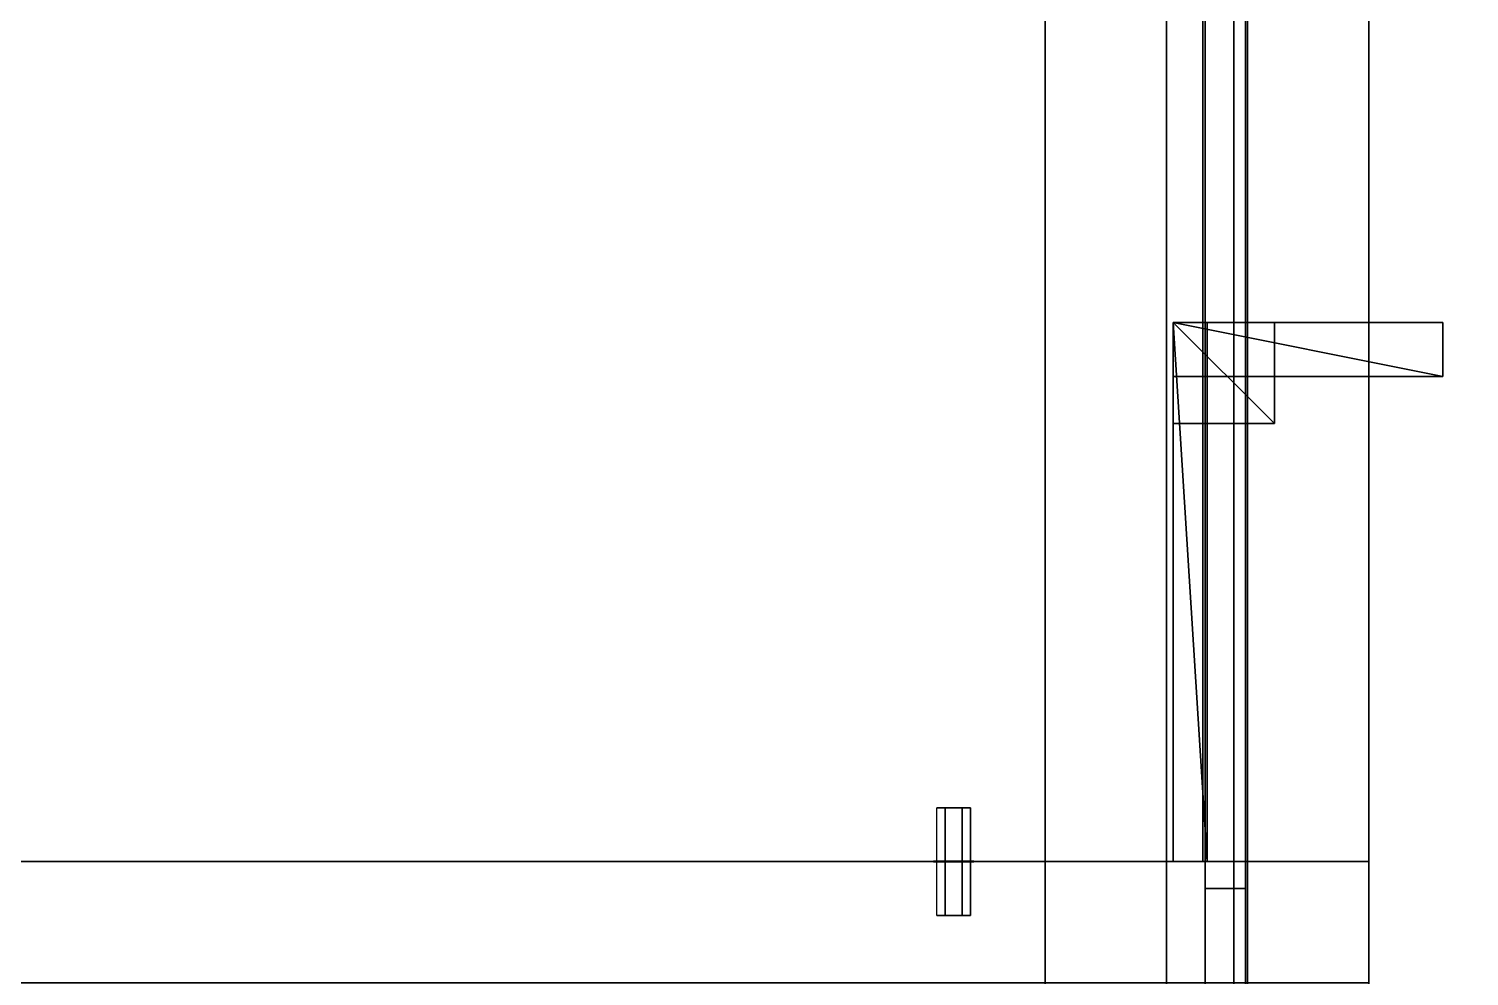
# Model space of a CAD drawing. Extents: x 0 to 4068, y -4475 to 0.
# Drawn here: x 1954.2 to 2167.9, y -2391.5 to -2250.9 of the extents above; entities that cross this region are included whole.
import ezdxf

# ---------------------------------------------------------------- set-up
doc = ezdxf.new("R2010")
doc.units = 0
for name, color, linetype in [('LAYER0', 7, 'CONTINUOUS'), ('LAYER413', 7, 'CONTINUOUS'), ('LAYER448', 2, 'CONTINUOUS'), ('LAYER449', 7, 'CONTINUOUS'), ('LAYER450', 253, 'CONTINUOUS'), ('LAYER451', 253, 'CONTINUOUS'), ('LAYER452', 253, 'CONTINUOUS'), ('LAYER453', 253, 'CONTINUOUS'), ('LAYER454', 253, 'CONTINUOUS'), ('LAYER455', 253, 'CONTINUOUS'), ('LAYER456', 7, 'CONTINUOUS'), ('LAYER466', 7, 'CONTINUOUS'), ('LAYER467', 7, 'CONTINUOUS'), ('LAYER469', 7, 'CONTINUOUS'), ('LAYER475', 7, 'CONTINUOUS'), ('LAYER479', 254, 'CONTINUOUS'), ('LAYER748', 7, 'CONTINUOUS'), ('LAYER757', 7, 'CONTINUOUS'), ('LAYER758', 7, 'CONTINUOUS'), ('LAYER759', 7, 'CONTINUOUS'), ('LAYER778', 45, 'CONTINUOUS'), ('LAYER779', 45, 'CONTINUOUS'), ('LAYER780', 45, 'CONTINUOUS'), ('LAYER821', 19, 'CONTINUOUS'), ('LAYER823', 19, 'CONTINUOUS')]:
    doc.layers.add(name, color=color, linetype=linetype)

msp = doc.modelspace()

# ---------------------------------------------------------------- linework, layer by layer
at = {"layer": 'LAYER0', "invisible_edges": 1}
for points in [[(4068, 0), (0, -4475), (0, 0), (4068, 0)], [(4068, -4475, 5), (0, 0, 5), (0, -4475, 5), (4068, -4475, 5)], [(0, 0, 5), (4068, -4475, 5), (4068, 0, 5), (0, 0, 5)], [(0, -4475), (4068, 0), (4068, -4475), (0, -4475)]]:
    msp.add_3dface(points, dxfattribs=at)
at = {"layer": 'LAYER413'}
for points, invisible_edges in [([(2303, 0, 5), (2153, -2886, 5), (2153, -150, 5), (2303, 0, 5)], 1), ([(2153, -2886, 5), (2303, 0, 5), (2303, -2754, 5), (2153, -2886, 5)], 1), ([(2153, -150, 2415), (2303, -2754, 2415), (2303, 0, 2415), (2153, -150, 2415)], 1), ([(2153, -150, 5), (2153, -2300.5, 722.5), (2153, -2240.5, 722.5), (2153, -150, 5)], 5), ([(2153, -2886, 5), (2153, -2300.5, 722.5), (2153, -150, 5), (2153, -2886, 5)], 3), ([(2153, -1694.5, 2150.5), (2153, -2886, 2415), (2153, -150, 2415), (2153, -1694.5, 2150.5)], 5), ([(2303, -2754, 2415), (2153, -150, 2415), (2153, -2886, 2415), (2303, -2754, 2415)], 1), ([(2153, -2300.5, 802.5), (2153, -1694.5, 2150.5), (2153, -2240.5, 802.5), (2153, -2300.5, 802.5)], 3), ([(2153, -2641.5, 1111.5), (2153, -1694.5, 2150.5), (2153, -2300.5, 802.5), (2153, -2641.5, 1111.5)], 7), ([(2153, -2641.5, 1191.5), (2153, -1694.5, 2150.5), (2153, -2641.5, 1111.5), (2153, -2641.5, 1191.5)], 3), ([(2153, -2641.5, 1707.5), (2153, -1694.5, 2150.5), (2153, -2641.5, 1191.5), (2153, -2641.5, 1707.5)], 7), ([(2153, -2641.5, 1787.5), (2153, -1694.5, 2150.5), (2153, -2641.5, 1707.5), (2153, -2641.5, 1787.5)], 3), ([(2153, -2701.5, 1787.5), (2153, -1694.5, 2150.5), (2153, -2641.5, 1787.5), (2153, -2701.5, 1787.5)], 3), ([(2153, -2701.5, 1787.5), (2153, -2886, 2415), (2153, -1694.5, 2150.5), (2153, -2701.5, 1787.5)], 7), ([(2153, -2300.5, 722.5), (2153, -2641.5, 1111.5), (2153, -2300.5, 802.5), (2153, -2300.5, 722.5)], 3), ([(2153, -2300.5, 722.5), (2153, -2701.5, 1111.5), (2153, -2641.5, 1111.5), (2153, -2300.5, 722.5)], 5), ([(2153, -2300.5, 722.5), (2153, -2886, 5), (2153, -2701.5, 1111.5), (2153, -2300.5, 722.5)], 7)]:
    msp.add_3dface(points, dxfattribs=dict(at, invisible_edges=invisible_edges))
at = {"layer": 'LAYER448'}
for points in [[(2124, -2374.5, 832), (2129, -2374.5, 832), (2124, -2294.5, 832), (2124, -2374.5, 832)], [(2124, -2294.5, 832), (2129, -2374.5, 832), (2129, -2294.5, 832), (2124, -2294.5, 832)], [(2124, -2294.5, 832), (2129, -2294.5, 832), (2124, -2294.5, 809), (2124, -2294.5, 832)], [(2124, -2294.5, 809), (2129, -2294.5, 832), (2129, -2294.5, 809), (2124, -2294.5, 809)], [(2124, -2374.5, 832), (2124, -2294.5, 832), (2124, -2374.5, 809), (2124, -2374.5, 832)], [(2124, -2374.5, 809), (2124, -2294.5, 832), (2124, -2294.5, 809), (2124, -2374.5, 809)], [(2124, -2374.5, 809), (2124, -2294.5, 809), (2129, -2374.5, 809), (2124, -2374.5, 809)], [(2129, -2374.5, 809), (2124, -2294.5, 809), (2129, -2294.5, 809), (2129, -2374.5, 809)], [(2129, -2374.5, 809), (2129, -2294.5, 809), (2129, -2374.5, 832), (2129, -2374.5, 809)], [(2129, -2374.5, 832), (2129, -2294.5, 809), (2129, -2294.5, 832), (2129, -2374.5, 832)], [(2124, -2374.5, 809), (2129, -2374.5, 809), (2124, -2374.5, 832), (2124, -2374.5, 809)], [(2124, -2374.5, 832), (2129, -2374.5, 809), (2129, -2374.5, 832), (2124, -2374.5, 832)]]:
    msp.add_3dface(points, dxfattribs=at)
at = {"layer": 'LAYER449', "invisible_edges": 1}
for points in [[(2124, -2294.5, 809), (2124, -2374.5, 832), (2124, -2294.5, 832), (2124, -2294.5, 809)], [(2124, -2374.5, 832), (2124, -2294.5, 809), (2124, -2374.5, 809), (2124, -2374.5, 832)], [(2129, -2294.5, 832), (2124, -2374.5, 832), (2129, -2374.5, 832), (2129, -2294.5, 832)], [(2124, -2374.5, 832), (2129, -2294.5, 832), (2124, -2294.5, 832), (2124, -2374.5, 832)], [(2124, -2294.5, 809), (2129, -2374.5, 809), (2124, -2374.5, 809), (2124, -2294.5, 809)], [(2129, -2374.5, 809), (2124, -2294.5, 809), (2129, -2294.5, 809), (2129, -2374.5, 809)], [(2129, -2294.5, 832), (2124, -2294.5, 809), (2124, -2294.5, 832), (2129, -2294.5, 832)], [(2124, -2294.5, 809), (2129, -2294.5, 832), (2129, -2294.5, 809), (2124, -2294.5, 809)], [(2129, -2374.5, 809), (2129, -2294.5, 832), (2129, -2374.5, 832), (2129, -2374.5, 809)], [(2129, -2294.5, 832), (2129, -2374.5, 809), (2129, -2294.5, 809), (2129, -2294.5, 832)], [(2129, -2374.5, 809), (2124, -2374.5, 832), (2124, -2374.5, 809), (2129, -2374.5, 809)], [(2124, -2374.5, 832), (2129, -2374.5, 809), (2129, -2374.5, 832), (2124, -2374.5, 832)]]:
    msp.add_3dface(points, dxfattribs=at)
at = {"layer": 'LAYER450'}
for points in [[(2124, -2309.5, 832), (2139, -2309.5, 832), (2124, -2294.5, 832), (2124, -2309.5, 832)], [(2124, -2294.5, 832), (2139, -2309.5, 832), (2139, -2294.5, 832), (2124, -2294.5, 832)], [(2124, -2294.5, 832), (2139, -2294.5, 832), (2124, -2294.5, 817), (2124, -2294.5, 832)], [(2124, -2294.5, 817), (2139, -2294.5, 832), (2139, -2294.5, 817), (2124, -2294.5, 817)], [(2124, -2309.5, 832), (2124, -2294.5, 832), (2124, -2309.5, 817), (2124, -2309.5, 832)], [(2124, -2309.5, 817), (2124, -2294.5, 832), (2124, -2294.5, 817), (2124, -2309.5, 817)], [(2124, -2309.5, 817), (2124, -2294.5, 817), (2139, -2309.5, 817), (2124, -2309.5, 817)], [(2139, -2309.5, 817), (2124, -2294.5, 817), (2139, -2294.5, 817), (2139, -2309.5, 817)], [(2139, -2309.5, 817), (2139, -2294.5, 817), (2139, -2309.5, 832), (2139, -2309.5, 817)], [(2139, -2309.5, 832), (2139, -2294.5, 817), (2139, -2294.5, 832), (2139, -2309.5, 832)], [(2124, -2309.5, 817), (2139, -2309.5, 817), (2124, -2309.5, 832), (2124, -2309.5, 817)], [(2124, -2309.5, 832), (2139, -2309.5, 817), (2139, -2309.5, 832), (2124, -2309.5, 832)]]:
    msp.add_3dface(points, dxfattribs=at)
at = {"layer": 'LAYER451'}
for points in [[(2124, -2309.5, 832), (2139, -2309.5, 832), (2124, -2294.5, 832), (2124, -2309.5, 832)], [(2124, -2294.5, 832), (2139, -2309.5, 832), (2139, -2294.5, 832), (2124, -2294.5, 832)], [(2124, -2294.5, 832), (2139, -2294.5, 832), (2124, -2294.5, 817), (2124, -2294.5, 832)], [(2124, -2294.5, 817), (2139, -2294.5, 832), (2139, -2294.5, 817), (2124, -2294.5, 817)], [(2124, -2309.5, 832), (2124, -2294.5, 832), (2124, -2309.5, 817), (2124, -2309.5, 832)], [(2124, -2309.5, 817), (2124, -2294.5, 832), (2124, -2294.5, 817), (2124, -2309.5, 817)], [(2124, -2309.5, 817), (2124, -2294.5, 817), (2139, -2309.5, 817), (2124, -2309.5, 817)], [(2139, -2309.5, 817), (2124, -2294.5, 817), (2139, -2294.5, 817), (2139, -2309.5, 817)], [(2139, -2309.5, 817), (2139, -2294.5, 817), (2139, -2309.5, 832), (2139, -2309.5, 817)], [(2139, -2309.5, 832), (2139, -2294.5, 817), (2139, -2294.5, 832), (2139, -2309.5, 832)], [(2124, -2309.5, 817), (2139, -2309.5, 817), (2124, -2309.5, 832), (2124, -2309.5, 817)], [(2124, -2309.5, 832), (2139, -2309.5, 817), (2139, -2309.5, 832), (2124, -2309.5, 832)]]:
    msp.add_3dface(points, dxfattribs=at)
at = {"layer": 'LAYER452'}
for points in [[(2124, -2309.5, 832), (2139, -2309.5, 832), (2124, -2294.5, 832), (2124, -2309.5, 832)], [(2124, -2294.5, 832), (2139, -2309.5, 832), (2139, -2294.5, 832), (2124, -2294.5, 832)], [(2124, -2294.5, 832), (2139, -2294.5, 832), (2124, -2294.5, 817), (2124, -2294.5, 832)], [(2124, -2294.5, 817), (2139, -2294.5, 832), (2139, -2294.5, 817), (2124, -2294.5, 817)], [(2124, -2309.5, 832), (2124, -2294.5, 832), (2124, -2309.5, 817), (2124, -2309.5, 832)], [(2124, -2309.5, 817), (2124, -2294.5, 832), (2124, -2294.5, 817), (2124, -2309.5, 817)], [(2124, -2309.5, 817), (2124, -2294.5, 817), (2139, -2309.5, 817), (2124, -2309.5, 817)], [(2139, -2309.5, 817), (2124, -2294.5, 817), (2139, -2294.5, 817), (2139, -2309.5, 817)], [(2139, -2309.5, 817), (2139, -2294.5, 817), (2139, -2309.5, 832), (2139, -2309.5, 817)], [(2139, -2309.5, 832), (2139, -2294.5, 817), (2139, -2294.5, 832), (2139, -2309.5, 832)], [(2124, -2309.5, 817), (2139, -2309.5, 817), (2124, -2309.5, 832), (2124, -2309.5, 817)], [(2124, -2309.5, 832), (2139, -2309.5, 817), (2139, -2309.5, 832), (2124, -2309.5, 832)]]:
    msp.add_3dface(points, dxfattribs=at)
at = {"layer": 'LAYER453'}
for points in [[(2124, -2309.5, 832), (2139, -2309.5, 832), (2124, -2294.5, 832), (2124, -2309.5, 832)], [(2124, -2294.5, 832), (2139, -2309.5, 832), (2139, -2294.5, 832), (2124, -2294.5, 832)], [(2124, -2294.5, 832), (2139, -2294.5, 832), (2124, -2294.5, 817), (2124, -2294.5, 832)], [(2124, -2294.5, 817), (2139, -2294.5, 832), (2139, -2294.5, 817), (2124, -2294.5, 817)], [(2124, -2309.5, 832), (2124, -2294.5, 832), (2124, -2309.5, 817), (2124, -2309.5, 832)], [(2124, -2309.5, 817), (2124, -2294.5, 832), (2124, -2294.5, 817), (2124, -2309.5, 817)], [(2124, -2309.5, 817), (2124, -2294.5, 817), (2139, -2309.5, 817), (2124, -2309.5, 817)], [(2139, -2309.5, 817), (2124, -2294.5, 817), (2139, -2294.5, 817), (2139, -2309.5, 817)], [(2139, -2309.5, 817), (2139, -2294.5, 817), (2139, -2309.5, 832), (2139, -2309.5, 817)], [(2139, -2309.5, 832), (2139, -2294.5, 817), (2139, -2294.5, 832), (2139, -2309.5, 832)], [(2124, -2309.5, 817), (2139, -2309.5, 817), (2124, -2309.5, 832), (2124, -2309.5, 817)], [(2124, -2309.5, 832), (2139, -2309.5, 817), (2139, -2309.5, 832), (2124, -2309.5, 832)]]:
    msp.add_3dface(points, dxfattribs=at)
at = {"layer": 'LAYER454'}
for points in [[(2124, -2302.5, 832), (2164, -2302.5, 832), (2124, -2294.5, 832), (2124, -2302.5, 832)], [(2124, -2294.5, 832), (2164, -2302.5, 832), (2164, -2294.5, 832), (2124, -2294.5, 832)], [(2124, -2294.5, 832), (2164, -2294.5, 832), (2124, -2294.5, 824), (2124, -2294.5, 832)], [(2124, -2294.5, 824), (2164, -2294.5, 832), (2164, -2294.5, 824), (2124, -2294.5, 824)], [(2124, -2302.5, 832), (2124, -2294.5, 832), (2124, -2302.5, 824), (2124, -2302.5, 832)], [(2124, -2302.5, 824), (2124, -2294.5, 832), (2124, -2294.5, 824), (2124, -2302.5, 824)], [(2124, -2302.5, 824), (2124, -2294.5, 824), (2164, -2302.5, 824), (2124, -2302.5, 824)], [(2164, -2302.5, 824), (2124, -2294.5, 824), (2164, -2294.5, 824), (2164, -2302.5, 824)], [(2164, -2302.5, 824), (2164, -2294.5, 824), (2164, -2302.5, 832), (2164, -2302.5, 824)], [(2164, -2302.5, 832), (2164, -2294.5, 824), (2164, -2294.5, 832), (2164, -2302.5, 832)], [(2124, -2302.5, 824), (2164, -2302.5, 824), (2124, -2302.5, 832), (2124, -2302.5, 824)], [(2124, -2302.5, 832), (2164, -2302.5, 824), (2164, -2302.5, 832), (2124, -2302.5, 832)]]:
    msp.add_3dface(points, dxfattribs=at)
at = {"layer": 'LAYER455'}
for points in [[(2124, -2374.5, 832), (2129, -2374.5, 832), (2124, -2294.5, 832), (2124, -2374.5, 832)], [(2124, -2294.5, 832), (2129, -2374.5, 832), (2129, -2294.5, 832), (2124, -2294.5, 832)], [(2124, -2294.5, 832), (2129, -2294.5, 832), (2124, -2294.5, 816), (2124, -2294.5, 832)], [(2124, -2294.5, 816), (2129, -2294.5, 832), (2129, -2294.5, 816), (2124, -2294.5, 816)], [(2124, -2374.5, 832), (2124, -2294.5, 832), (2124, -2374.5, 816), (2124, -2374.5, 832)], [(2124, -2374.5, 816), (2124, -2294.5, 832), (2124, -2294.5, 816), (2124, -2374.5, 816)], [(2124, -2374.5, 816), (2124, -2294.5, 816), (2129, -2374.5, 816), (2124, -2374.5, 816)], [(2129, -2374.5, 816), (2124, -2294.5, 816), (2129, -2294.5, 816), (2129, -2374.5, 816)], [(2129, -2374.5, 816), (2129, -2294.5, 816), (2129, -2374.5, 832), (2129, -2374.5, 816)], [(2129, -2374.5, 832), (2129, -2294.5, 816), (2129, -2294.5, 832), (2129, -2374.5, 832)], [(2124, -2374.5, 816), (2129, -2374.5, 816), (2124, -2374.5, 832), (2124, -2374.5, 816)], [(2124, -2374.5, 832), (2129, -2374.5, 816), (2129, -2374.5, 832), (2124, -2374.5, 832)]]:
    msp.add_3dface(points, dxfattribs=at)
at = {"layer": 'LAYER456', "invisible_edges": 1}
for points in [[(2153, -2374.5, 154), (1617, -2110.5, 154), (2153, -2110.5, 154), (2153, -2374.5, 154)], [(1617, -2110.5, 154), (2153, -2374.5, 154), (1617, -2374.5, 154), (1617, -2110.5, 154)], [(1617, -2374.5, 172), (2153, -2110.5, 172), (1617, -2110.5, 172), (1617, -2374.5, 172)], [(2153, -2110.5, 172), (1617, -2374.5, 172), (2153, -2374.5, 172), (2153, -2110.5, 172)], [(2153, -2110.5, 172), (2153, -2374.5, 154), (2153, -2110.5, 154), (2153, -2110.5, 172)], [(2153, -2374.5, 154), (2153, -2110.5, 172), (2153, -2374.5, 172), (2153, -2374.5, 154)], [(2153, -2374.5, 154), (1617, -2374.5, 172), (1617, -2374.5, 154), (2153, -2374.5, 154)], [(1617, -2374.5, 172), (2153, -2374.5, 154), (2153, -2374.5, 172), (1617, -2374.5, 172)]]:
    msp.add_3dface(points, dxfattribs=at)
at = {"layer": 'LAYER466', "invisible_edges": 1}
for points in [[(2153, -2374.5, 153), (1617, -2374.5, 873), (2153, -2374.5, 873), (2153, -2374.5, 153)], [(1617, -2374.5, 873), (2153, -2374.5, 153), (1617, -2374.5, 153), (1617, -2374.5, 873)], [(2153, -2374.5, 153), (1617, -2392.5, 153), (1617, -2374.5, 153), (2153, -2374.5, 153)], [(1617, -2392.5, 153), (2153, -2374.5, 153), (2153, -2392.5, 153), (1617, -2392.5, 153)], [(2153, -2392.5, 873), (1617, -2374.5, 873), (1617, -2392.5, 873), (2153, -2392.5, 873)], [(1617, -2374.5, 873), (2153, -2392.5, 873), (2153, -2374.5, 873), (1617, -2374.5, 873)], [(2153, -2392.5, 873), (2153, -2374.5, 153), (2153, -2374.5, 873), (2153, -2392.5, 873)], [(2153, -2374.5, 153), (2153, -2392.5, 873), (2153, -2392.5, 153), (2153, -2374.5, 153)]]:
    msp.add_3dface(points, dxfattribs=at)
at = {"layer": 'LAYER467', "invisible_edges": 1}
for points in [[(2128.7, -2106.5, 872.5), (2134.7, -2378.5, 872.5), (2134.7, -2106.5, 872.5), (2128.7, -2106.5, 872.5)], [(2134.7, -2378.5, 872.5), (2128.7, -2106.5, 872.5), (2128.7, -2378.5, 872.5), (2134.7, -2378.5, 872.5)], [(2128.7, -2378.5, 168), (2134.7, -2106.5, 168), (2134.7, -2378.5, 168), (2128.7, -2378.5, 168)], [(2134.7, -2106.5, 168), (2128.7, -2378.5, 168), (2128.7, -2106.5, 168), (2134.7, -2106.5, 168)], [(2128.7, -2106.5, 872.5), (2128.7, -2378.5, 168), (2128.7, -2378.5, 872.5), (2128.7, -2106.5, 872.5)], [(2128.7, -2378.5, 168), (2128.7, -2106.5, 872.5), (2128.7, -2106.5, 168), (2128.7, -2378.5, 168)], [(2134.7, -2106.5, 168), (2134.7, -2378.5, 872.5), (2134.7, -2378.5, 168), (2134.7, -2106.5, 168)], [(2134.7, -2378.5, 872.5), (2134.7, -2106.5, 168), (2134.7, -2106.5, 872.5), (2134.7, -2378.5, 872.5)], [(2128.7, -2378.5, 168), (2134.7, -2378.5, 872.5), (2128.7, -2378.5, 872.5), (2128.7, -2378.5, 168)], [(2134.7, -2378.5, 872.5), (2128.7, -2378.5, 168), (2134.7, -2378.5, 168), (2134.7, -2378.5, 872.5)]]:
    msp.add_3dface(points, dxfattribs=at)
at = {"layer": 'LAYER469', "invisible_edges": 1}
for points in [[(2135, -2110.5, 872.5), (2153, -2374.5, 872.5), (2153, -2110.5, 872.5), (2135, -2110.5, 872.5)], [(2153, -2374.5, 872.5), (2135, -2110.5, 872.5), (2135, -2374.5, 872.5), (2153, -2374.5, 872.5)], [(2135, -2374.5, 752.5), (2153, -2110.5, 752.5), (2153, -2374.5, 752.5), (2135, -2374.5, 752.5)], [(2153, -2110.5, 752.5), (2135, -2374.5, 752.5), (2135, -2110.5, 752.5), (2153, -2110.5, 752.5)], [(2135, -2110.5, 872.5), (2135, -2374.5, 752.5), (2135, -2374.5, 872.5), (2135, -2110.5, 872.5)], [(2135, -2374.5, 752.5), (2135, -2110.5, 872.5), (2135, -2110.5, 752.5), (2135, -2374.5, 752.5)], [(2153, -2110.5, 752.5), (2153, -2374.5, 872.5), (2153, -2374.5, 752.5), (2153, -2110.5, 752.5)], [(2153, -2374.5, 872.5), (2153, -2110.5, 752.5), (2153, -2110.5, 872.5), (2153, -2374.5, 872.5)], [(2135, -2374.5, 752.5), (2153, -2374.5, 872.5), (2135, -2374.5, 872.5), (2135, -2374.5, 752.5)], [(2153, -2374.5, 872.5), (2135, -2374.5, 752.5), (2153, -2374.5, 752.5), (2153, -2374.5, 872.5)]]:
    msp.add_3dface(points, dxfattribs=at)
at = {"layer": 'LAYER475', "invisible_edges": 1}
for points in [[(2128.4, -2374.5, 504), (1637, -2110.5, 504), (2128.4, -2110.5, 504), (2128.4, -2374.5, 504)], [(1637, -2110.5, 504), (2128.4, -2374.5, 504), (1637, -2374.5, 504), (1637, -2110.5, 504)], [(1637, -2374.5, 522), (2128.4, -2110.5, 522), (1637, -2110.5, 522), (1637, -2374.5, 522)], [(2128.4, -2110.5, 522), (1637, -2374.5, 522), (2128.4, -2374.5, 522), (2128.4, -2110.5, 522)], [(2128.4, -2110.5, 522), (2128.4, -2374.5, 504), (2128.4, -2110.5, 504), (2128.4, -2110.5, 522)], [(2128.4, -2374.5, 504), (2128.4, -2110.5, 522), (2128.4, -2374.5, 522), (2128.4, -2374.5, 504)], [(2128.4, -2374.5, 504), (1637, -2374.5, 522), (1637, -2374.5, 504), (2128.4, -2374.5, 504)], [(1637, -2374.5, 522), (2128.4, -2374.5, 504), (2128.4, -2374.5, 522), (1637, -2374.5, 522)]]:
    msp.add_3dface(points, dxfattribs=at)
at = {"layer": 'LAYER479'}
for points in [[(2088.9, -2366.5, 501.5), (2093.9, -2366.5, 501.5), (2092.65, -2366.5, 503.665), (2090.15, -2366.5, 503.665)], [(2088.9, -2366.5, 501.5), (2090.15, -2366.5, 499.335), (2092.65, -2366.5, 499.335), (2093.9, -2366.5, 501.5)], [(2094.4, -2374.45, 501.5), (2088.4, -2374.45, 501.5), (2089.9, -2374.45, 504.098), (2092.9, -2374.45, 504.098)], [(2094.4, -2374.45, 501.5), (2088.4, -2374.45, 501.5), (2089.9, -2374.45, 498.902), (2092.9, -2374.45, 498.902)], [(2094.4, -2374.55, 501.5), (2088.4, -2374.55, 501.5), (2089.9, -2374.55, 504.098), (2092.9, -2374.55, 504.098)], [(2094.4, -2374.55, 501.5), (2088.4, -2374.55, 501.5), (2089.9, -2374.55, 498.902), (2092.9, -2374.55, 498.902)], [(2088.9, -2382.5, 501.5), (2093.9, -2382.5, 501.5), (2092.65, -2382.5, 503.665), (2090.15, -2382.5, 503.665)], [(2088.9, -2382.5, 501.5), (2090.15, -2382.5, 499.335), (2092.65, -2382.5, 499.335), (2093.9, -2382.5, 501.5)]]:
    msp.add_3dface(points, dxfattribs=at)
at = {"layer": 'LAYER748', "invisible_edges": 1}
for points in [[(2135, -2864.5, 2226), (2153, -2145.5, 2226), (2153, -2864.5, 2226), (2135, -2864.5, 2226)], [(2153, -2145.5, 2226), (2135, -2864.5, 2226), (2135, -2145.5, 2226), (2153, -2145.5, 2226)], [(2135, -2145.5, 2346), (2153, -2864.5, 2346), (2153, -2145.5, 2346), (2135, -2145.5, 2346)], [(2153, -2864.5, 2346), (2135, -2145.5, 2346), (2135, -2864.5, 2346), (2153, -2864.5, 2346)], [(2135, -2864.5, 2226), (2135, -2145.5, 2346), (2135, -2145.5, 2226), (2135, -2864.5, 2226)], [(2135, -2145.5, 2346), (2135, -2864.5, 2226), (2135, -2864.5, 2346), (2135, -2145.5, 2346)], [(2153, -2864.5, 2346), (2153, -2145.5, 2226), (2153, -2145.5, 2346), (2153, -2864.5, 2346)], [(2153, -2145.5, 2226), (2153, -2864.5, 2346), (2153, -2864.5, 2226), (2153, -2145.5, 2226)]]:
    msp.add_3dface(points, dxfattribs=at)
at = {"layer": 'LAYER757', "invisible_edges": 1}
for points in [[(2153, -2145.5, 2364), (1803, -2864.5, 2364), (2153, -2864.5, 2364), (2153, -2145.5, 2364)], [(1803, -2864.5, 2364), (2153, -2145.5, 2364), (1803, -2145.5, 2364), (1803, -2864.5, 2364)], [(1803, -2145.5, 2346), (2153, -2864.5, 2346), (1803, -2864.5, 2346), (1803, -2145.5, 2346)], [(2153, -2864.5, 2346), (1803, -2145.5, 2346), (2153, -2145.5, 2346), (2153, -2864.5, 2346)], [(2153, -2864.5, 2346), (2153, -2145.5, 2364), (2153, -2864.5, 2364), (2153, -2864.5, 2346)], [(2153, -2145.5, 2364), (2153, -2864.5, 2346), (2153, -2145.5, 2346), (2153, -2145.5, 2364)]]:
    msp.add_3dface(points, dxfattribs=at)
at = {"layer": 'LAYER758', "invisible_edges": 1}
for points in [[(2153, -2864.5, 1906), (1803, -2145.5, 1906), (2153, -2145.5, 1906), (2153, -2864.5, 1906)], [(1803, -2145.5, 1906), (2153, -2864.5, 1906), (1803, -2864.5, 1906), (1803, -2145.5, 1906)], [(1803, -2864.5, 1924), (2153, -2145.5, 1924), (1803, -2145.5, 1924), (1803, -2864.5, 1924)], [(2153, -2145.5, 1924), (1803, -2864.5, 1924), (2153, -2864.5, 1924), (2153, -2145.5, 1924)], [(2153, -2145.5, 1924), (2153, -2864.5, 1906), (2153, -2145.5, 1906), (2153, -2145.5, 1924)], [(2153, -2864.5, 1906), (2153, -2145.5, 1924), (2153, -2864.5, 1924), (2153, -2864.5, 1906)]]:
    msp.add_3dface(points, dxfattribs=at)
at = {"layer": 'LAYER759', "invisible_edges": 1}
for points in [[(2128.7, -2141.5, 2350), (2134.7, -2868.5, 2350), (2134.7, -2141.5, 2350), (2128.7, -2141.5, 2350)], [(2134.7, -2868.5, 2350), (2128.7, -2141.5, 2350), (2128.7, -2868.5, 2350), (2134.7, -2868.5, 2350)], [(2128.7, -2868.5, 1920), (2134.7, -2141.5, 1920), (2134.7, -2868.5, 1920), (2128.7, -2868.5, 1920)], [(2134.7, -2141.5, 1920), (2128.7, -2868.5, 1920), (2128.7, -2141.5, 1920), (2134.7, -2141.5, 1920)], [(2128.7, -2141.5, 2350), (2128.7, -2868.5, 1920), (2128.7, -2868.5, 2350), (2128.7, -2141.5, 2350)], [(2128.7, -2868.5, 1920), (2128.7, -2141.5, 2350), (2128.7, -2141.5, 1920), (2128.7, -2868.5, 1920)], [(2134.7, -2141.5, 1920), (2134.7, -2868.5, 2350), (2134.7, -2868.5, 1920), (2134.7, -2141.5, 1920)], [(2134.7, -2868.5, 2350), (2134.7, -2141.5, 1920), (2134.7, -2141.5, 2350), (2134.7, -2868.5, 2350)]]:
    msp.add_3dface(points, dxfattribs=at)
at = {"layer": 'LAYER778', "invisible_edges": 1}
for points in [[(2153, -2864.5, 1887), (1783, -2145.5, 1887), (2153, -2145.5, 1887), (2153, -2864.5, 1887)], [(1783, -2145.5, 1887), (2153, -2864.5, 1887), (1783, -2864.5, 1887), (1783, -2145.5, 1887)], [(1783, -2864.5, 1905), (2153, -2145.5, 1905), (1783, -2145.5, 1905), (1783, -2864.5, 1905)], [(2153, -2145.5, 1905), (1783, -2864.5, 1905), (2153, -2864.5, 1905), (2153, -2145.5, 1905)], [(2153, -2145.5, 1905), (2153, -2864.5, 1887), (2153, -2145.5, 1887), (2153, -2145.5, 1905)], [(2153, -2864.5, 1887), (2153, -2145.5, 1905), (2153, -2864.5, 1905), (2153, -2864.5, 1887)]]:
    msp.add_3dface(points, dxfattribs=at)
at = {"layer": 'LAYER779', "invisible_edges": 1}
for points in [[(2153, -2145.5, 1523), (1703, -2864.5, 1523), (2153, -2864.5, 1523), (2153, -2145.5, 1523)], [(1703, -2864.5, 1523), (2153, -2145.5, 1523), (1703, -2145.5, 1523), (1703, -2864.5, 1523)], [(1703, -2145.5, 1505), (2153, -2864.5, 1505), (1703, -2864.5, 1505), (1703, -2145.5, 1505)], [(2153, -2864.5, 1505), (1703, -2145.5, 1505), (2153, -2145.5, 1505), (2153, -2864.5, 1505)], [(2153, -2864.5, 1505), (2153, -2145.5, 1523), (2153, -2864.5, 1523), (2153, -2864.5, 1505)], [(2153, -2145.5, 1523), (2153, -2864.5, 1505), (2153, -2145.5, 1505), (2153, -2145.5, 1523)]]:
    msp.add_3dface(points, dxfattribs=at)
at = {"layer": 'LAYER780', "invisible_edges": 1}
for points in [[(2105, -2145.5, 1887), (2105, -2864.5, 1523), (2105, -2864.5, 1887), (2105, -2145.5, 1887)], [(2105, -2864.5, 1523), (2105, -2145.5, 1887), (2105, -2145.5, 1523), (2105, -2864.5, 1523)], [(2123, -2145.5, 1523), (2105, -2864.5, 1523), (2105, -2145.5, 1523), (2123, -2145.5, 1523)], [(2105, -2864.5, 1523), (2123, -2145.5, 1523), (2123, -2864.5, 1523), (2105, -2864.5, 1523)], [(2123, -2864.5, 1887), (2105, -2145.5, 1887), (2105, -2864.5, 1887), (2123, -2864.5, 1887)], [(2105, -2145.5, 1887), (2123, -2864.5, 1887), (2123, -2145.5, 1887), (2105, -2145.5, 1887)], [(2123, -2145.5, 1523), (2123, -2864.5, 1887), (2123, -2864.5, 1523), (2123, -2145.5, 1523)], [(2123, -2864.5, 1887), (2123, -2145.5, 1523), (2123, -2145.5, 1887), (2123, -2864.5, 1887)]]:
    msp.add_3dface(points, dxfattribs=at)
at = {"layer": 'LAYER821'}
for points, invisible_edges in [([(2153, -2886, 873), (2068, -2076, 873), (2153, -150, 873), (2153, -2886, 873)], 3), ([(2153, -150, 927), (2133, -170, 927), (2153, -2886, 927), (2153, -150, 927)], 3), ([(2153, -150, 873), (2153, -2886, 927), (2153, -2886, 873), (2153, -150, 873)], 1), ([(2153, -2886, 927), (2153, -150, 873), (2153, -150, 927), (2153, -2886, 927)], 1), ([(2133, -753, 927), (2153, -2886, 927), (2133, -170, 927), (2133, -753, 927)], 3), ([(2068, -1329, 927), (2153, -2886, 927), (2133, -753, 927), (2068, -1329, 927)], 7), ([(2068, -2076, 927), (2153, -2886, 927), (2068, -1329, 927), (2068, -2076, 927)], 3), ([(1567, -2886, 873), (1627.02, -2076, 873), (2153, -2886, 873), (1567, -2886, 873)], 3), ([(1627.02, -2076, 927), (1567, -2886, 927), (2153, -2886, 927), (1627.02, -2076, 927)], 5), ([(2153, -2886, 873), (1627.02, -2076, 873), (2068, -2076, 873), (2153, -2886, 873)], 5), ([(1627.02, -2076, 927), (2153, -2886, 927), (2068, -2076, 927), (1627.02, -2076, 927)], 3)]:
    msp.add_3dface(points, dxfattribs=dict(at, invisible_edges=invisible_edges))
at = {"layer": 'LAYER823'}
for points, invisible_edges in [([(2133, -170, 927), (2153, -150, 927), (2133, -2886, 927), (2133, -170, 927)], 3), ([(2133, -2886, 927), (2153, -150, 927), (2153, -2886, 927), (2133, -2886, 927)], 1), ([(2153, -150, 1007), (2133, -170, 1007), (2153, -2886, 1007), (2153, -150, 1007)], 3), ([(2153, -150, 927), (2153, -2886, 1007), (2153, -2886, 927), (2153, -150, 927)], 1), ([(2153, -2886, 1007), (2153, -150, 927), (2153, -150, 1007), (2153, -2886, 1007)], 1), ([(2133, -170, 1007), (2133, -2886, 927), (2133, -2886, 1007), (2133, -170, 1007)], 1), ([(2133, -2886, 927), (2133, -170, 1007), (2133, -170, 927), (2133, -2886, 927)], 1), ([(2153, -2886, 1007), (2133, -170, 1007), (2133, -2886, 1007), (2153, -2886, 1007)], 1)]:
    msp.add_3dface(points, dxfattribs=dict(at, invisible_edges=invisible_edges))

# ---------------------------------------------------------------- meshes
at = {"layer": 'LAYER479'}
mesh = msp.add_polymesh((2, 6), dxfattribs=dict(at, n_close=True))
for k, corner in enumerate([(2088.9, -2366.5, 501.5), (2090.15, -2366.5, 503.665), (2092.65, -2366.5, 503.665), (2093.9, -2366.5, 501.5), (2092.65, -2366.5, 499.335), (2090.15, -2366.5, 499.335), (2088.9, -2382.5, 501.5), (2090.15, -2382.5, 503.665), (2092.65, -2382.5, 503.665), (2093.9, -2382.5, 501.5), (2092.65, -2382.5, 499.335), (2090.15, -2382.5, 499.335)]):
    mesh.set_mesh_vertex(divmod(k, 6), corner)
mesh = msp.add_polymesh((2, 6), dxfattribs=dict(at, n_close=True))
for k, corner in enumerate([(2088.4, -2374.45, 501.5), (2089.9, -2374.45, 504.098), (2092.9, -2374.45, 504.098), (2094.4, -2374.45, 501.5), (2092.9, -2374.45, 498.902), (2089.9, -2374.45, 498.902), (2088.4, -2374.55, 501.5), (2089.9, -2374.55, 504.098), (2092.9, -2374.55, 504.098), (2094.4, -2374.55, 501.5), (2092.9, -2374.55, 498.902), (2089.9, -2374.55, 498.902)]):
    mesh.set_mesh_vertex(divmod(k, 6), corner)

doc.saveas('drawing.dxf')
